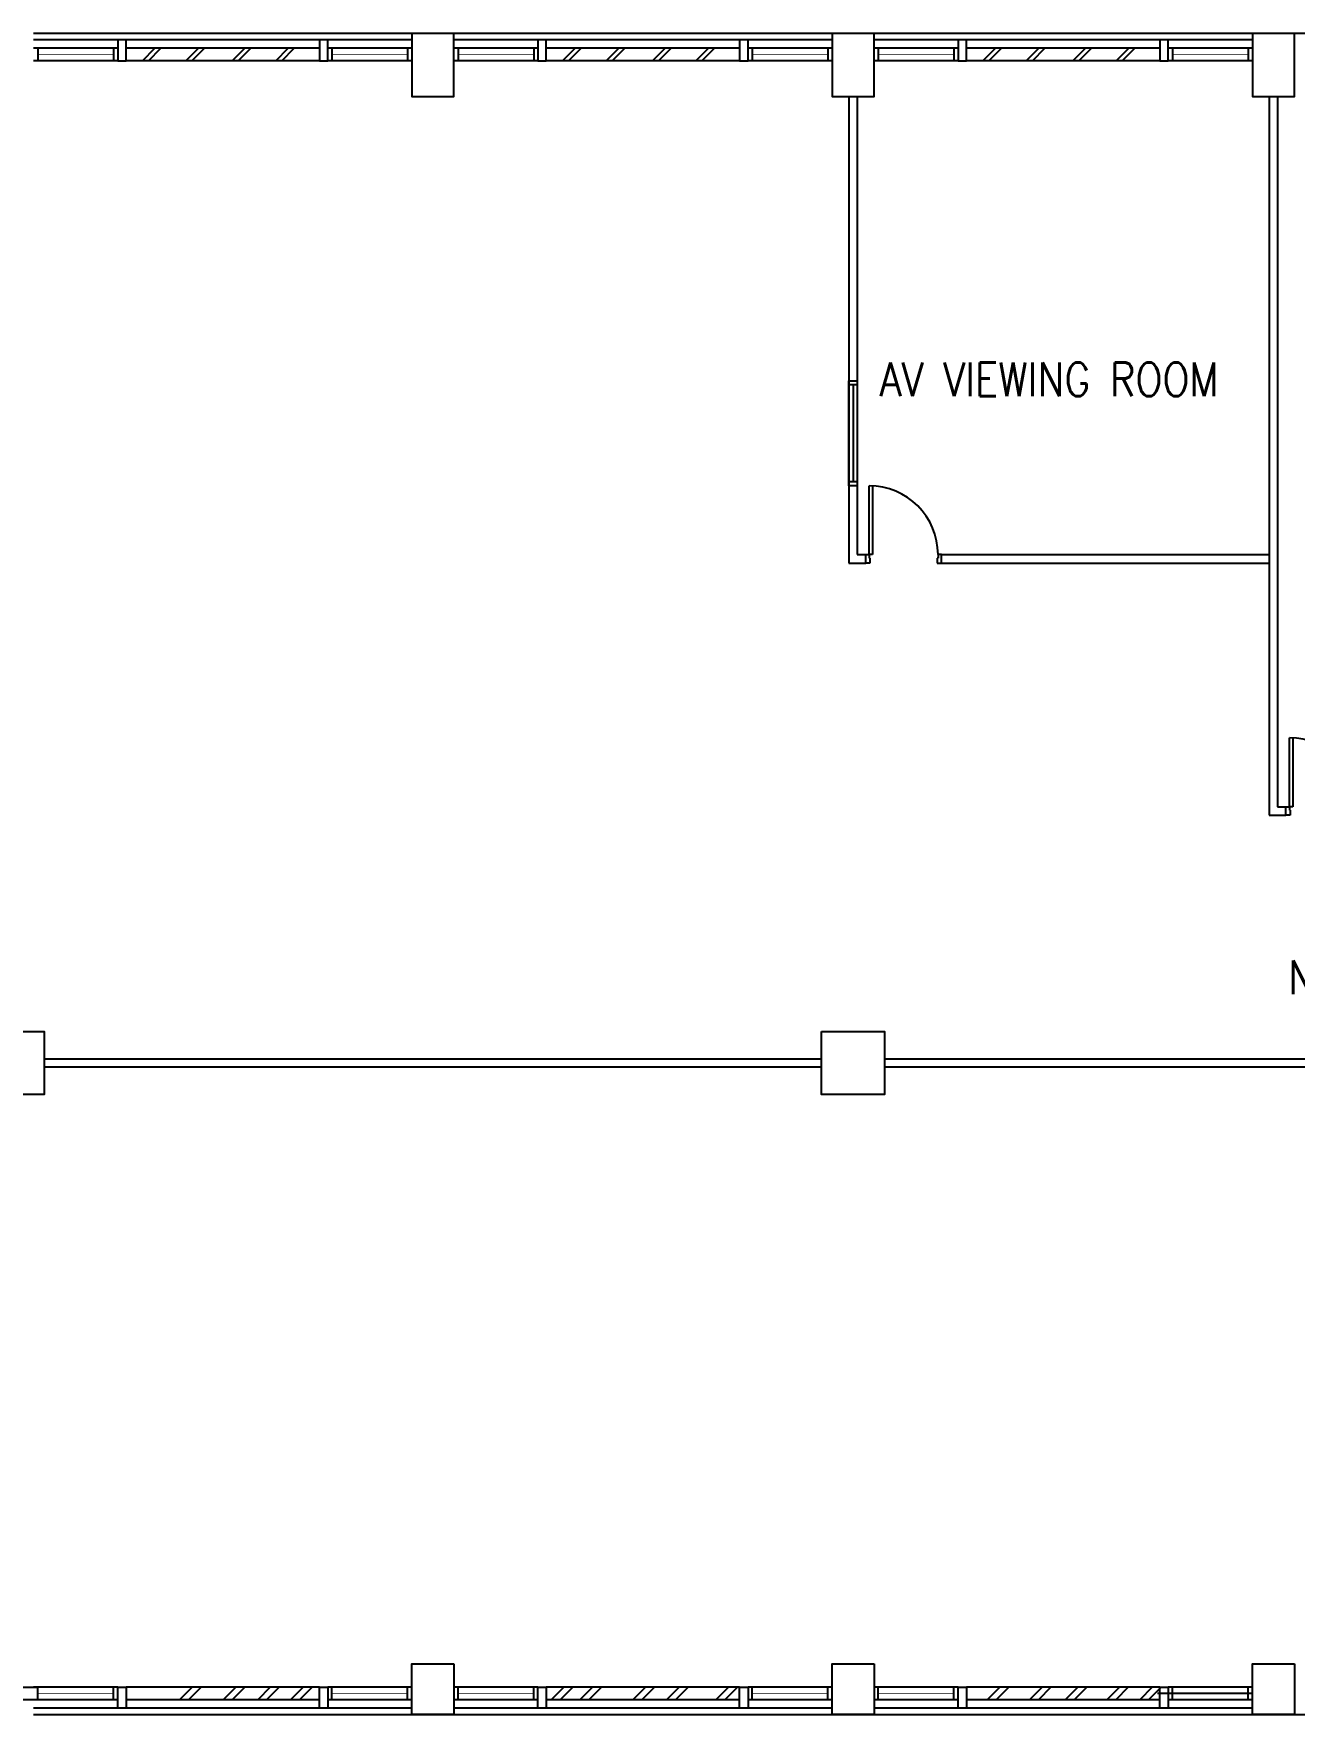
# Model space of a CAD drawing. Header units: feet. Extents: x 1670660 to 1747348, y -842699 to -759674.
# Drawn here: x 1716210 to 1731210, y -784674 to -764674 of the extents above; entities that cross this region are included whole.
import ezdxf

# ---------------------------------------------------------------- set-up
doc = ezdxf.new("R2010")
doc.units = ezdxf.units.FT
doc.header["$LTSCALE"] = 13
doc.header["$MEASUREMENT"] = 0
doc.layers.get('0').update_dxf_attribs({"linetype": 'CONTINUOUS'})
for name, color, linetype in [('COL', 3, 'CONTINUOUS'), ('DR', 7, 'CONTINUOUS'), ('hatch', 7, 'CONTINUOUS'), ('LINE', 7, 'CONTINUOUS'), ('partition', 7, 'CONTINUOUS'), ('T50', 4, 'CONTINUOUS'), ('WALL', 2, 'CONTINUOUS'), ('WIN', 5, 'CONTINUOUS')]:
    doc.layers.add(name, color=color, linetype=linetype)
doc.styles.add('ROMANS', font='romans')

# ---------------------------------------------------------------- blocks, each defined once
blk = doc.blocks.new('d900-1b1')
at = {"layer": 'DR'}
for p, q in [((40, 100), (40, 920)), ((80, 919), (80, 100)), ((0, 0), (0, 100)), ((0, 100), (40, 100)), ((50, 0), (0, 0)), ((80, 100), (40, 100)), ((40, 100), (40, 60)), ((40, 60), (50, 60)), ((50, 60), (50, 0)), ((860, 60), (850, 60)), ((850, 60), (850, 0)), ((850, 0), (900, 0)), ((860, 100), (860, 60)), ((900, 100), (860, 100)), ((900, 0), (900, 100))]:
    blk.add_line(p, q, dxfattribs=at)
blk.add_arc((40, 100), 820, 0, 90, dxfattribs=at)
blk = doc.blocks.new('FD2')
at = {"layer": 'LINE', "linetype": 'Continuous'}
for points in [[(100, 1200), (100, 1250), (0, 1250), (0, 1200)], [(100, 0), (100, 50), (0, 50), (0, 0)]]:
    blk.add_lwpolyline(points, close=True, dxfattribs=at)
at = {"layer": 'LINE', "color": 5, "linetype": 'Continuous'}
for points in [[(0, 1200), (0, 50)], [(100, 50), (100, 1200)]]:
    blk.add_lwpolyline(points, dxfattribs=at)
at = {"layer": 'LINE', "color": 1, "linetype": 'Continuous'}
blk.add_lwpolyline([(50, 50), (50, 1200)], dxfattribs=at)
blk = doc.blocks.new('FG2')
at = {"layer": 'LINE', "linetype": 'Continuous', "xscale": -1, "rotation": 180}
blk.add_blockref('FD2', (0, 0), dxfattribs=at)

msp = doc.modelspace()

# ---------------------------------------------------------------- linework, layer by layer
at = {"color": 0}
for p, q in [((1720710.2, -764749.1), (1716210.2, -764749.1)), ((1725710.2, -764749.1), (1721210.2, -764749.1)), ((1730710.2, -764749.1), (1726210.2, -764749.1)), ((1720710.2, -784599.1), (1716210.2, -784599.1)), ((1725710.2, -784599.1), (1721210.2, -784599.1)), ((1725710.2, -784599.1), (1721210.2, -784599.1)), ((1730710.2, -784599.1), (1726210.2, -784599.1))]:
    msp.add_line(p, q, dxfattribs=at)
at = {"layer": 'COL', "color": 0}
for points in [[(1720710.2, -764674.1), (1720710.2, -765424.1), (1721210.2, -765424.1), (1721210.2, -764674.1)], [(1725710.2, -764674.1), (1725710.2, -765424.1), (1726210.2, -765424.1), (1726210.2, -764674.1)], [(1730710.2, -764674.1), (1730710.2, -765424.1), (1731210.2, -765424.1), (1731210.2, -764674.1)], [(1715585.2, -776549.1), (1716335.2, -776549.1), (1716335.2, -777299.1), (1715585.2, -777299.1)], [(1725585.2, -776549.1), (1726335.2, -776549.1), (1726335.2, -777299.1), (1725585.2, -777299.1)], [(1721210.2, -784074.1), (1721210.2, -784674.1), (1720710.2, -784674.1), (1720710.2, -784074.1)], [(1726210.2, -784074.1), (1726210.2, -784674.1), (1725710.2, -784674.1), (1725710.2, -784074.1)], [(1731210.2, -784074.1), (1731210.2, -784674.1), (1730710.2, -784674.1), (1730710.2, -784074.1)]]:
    msp.add_lwpolyline(points, close=True, dxfattribs=at)
at = {"layer": 'hatch', "color": 0}
for p, q in [((1717504, -764999.1), (1717654, -764849.1)), ((1717575.6, -764999.1), (1717725.6, -764849.1)), ((1718021, -764999.1), (1718171, -764849.1)), ((1718092.6, -764999.1), (1718242.6, -764849.1)), ((1718573.3, -764999.1), (1718723.3, -764849.1)), ((1718644.9, -764999.1), (1718794.9, -764849.1)), ((1719090.3, -764999.1), (1719240.3, -764849.1)), ((1719161.9, -764999.1), (1719311.9, -764849.1)), ((1722504, -764999.1), (1722654, -764849.1)), ((1722575.6, -764999.1), (1722725.6, -764849.1)), ((1723021, -764999.1), (1723171, -764849.1)), ((1723092.6, -764999.1), (1723242.6, -764849.1)), ((1723573.3, -764999.1), (1723723.3, -764849.1)), ((1723644.9, -764999.1), (1723794.9, -764849.1)), ((1724090.3, -764999.1), (1724240.3, -764849.1)), ((1724161.9, -764999.1), (1724311.9, -764849.1)), ((1727504, -764999.1), (1727654, -764849.1)), ((1727575.6, -764999.1), (1727725.6, -764849.1)), ((1728021, -764999.1), (1728171, -764849.1)), ((1728092.6, -764999.1), (1728242.6, -764849.1)), ((1728573.3, -764999.1), (1728723.3, -764849.1)), ((1728644.9, -764999.1), (1728794.9, -764849.1)), ((1729090.3, -764999.1), (1729240.3, -764849.1)), ((1729161.9, -764999.1), (1729311.9, -764849.1)), ((1718097.4, -784349.1), (1717947.4, -784499.1)), ((1718203.4, -784349.1), (1718053.4, -784499.1)), ((1718617.1, -784349.1), (1718467.1, -784499.1)), ((1718723.2, -784349.1), (1718573.2, -784499.1)), ((1719026, -784349.1), (1718876, -784499.1)), ((1719132.1, -784349.1), (1718982.1, -784499.1)), ((1719418, -784349.1), (1719268, -784499.1)), ((1719524, -784349.1), (1719374, -784499.1)), ((1722518, -784349.1), (1722368, -784499.1)), ((1722624.1, -784349.1), (1722474.1, -784499.1)), ((1722858.8, -784349.1), (1722708.8, -784499.1)), ((1722964.9, -784349.1), (1722814.9, -784499.1)), ((1723489.3, -784349.1), (1723339.3, -784499.1)), ((1723595.3, -784349.1), (1723445.3, -784499.1)), ((1723889.7, -784349.1), (1723739.7, -784499.1)), ((1723995.8, -784349.1), (1723845.8, -784499.1)), ((1724477.6, -784349.1), (1724327.6, -784499.1)), ((1724583.6, -784349.1), (1724433.6, -784499.1)), ((1727705.1, -784349.1), (1727555.1, -784499.1)), ((1727811.2, -784349.1), (1727661.2, -784499.1)), ((1728207.8, -784349.1), (1728057.8, -784499.1)), ((1728313.9, -784349.1), (1728163.9, -784499.1)), ((1728633.8, -784349.1), (1728483.8, -784499.1)), ((1728739.8, -784349.1), (1728589.8, -784499.1)), ((1729127.9, -784349.1), (1728977.9, -784499.1)), ((1729234, -784349.1), (1729084, -784499.1)), ((1729519.8, -784349.1), (1729369.8, -784499.1)), ((1729625.9, -784349.1), (1729475.9, -784499.1))]:
    msp.add_line(p, q, dxfattribs=at)
at = {"layer": 'LINE', "color": 0}
for p, q in [((1741710.2, -764674.1), (1716210.2, -764674.1)), ((1716210.2, -784674.1), (1745710.2, -784674.1))]:
    msp.add_line(p, q, dxfattribs=at)
msp.add_lwpolyline([(1730710.2, -784424.1), (1729580.1, -784424.1)], dxfattribs=at)
at = {"layer": 'partition', "color": 0}
for p, q in [((1725910.2, -765424.1), (1725910.2, -770974.1)), ((1726010.2, -765424.1), (1726010.2, -770874.1)), ((1730910.2, -765424.1), (1730910.2, -773974.1)), ((1731010.2, -765424.1), (1731010.2, -773874.1)), ((1725910.2, -770974.1), (1726110.2, -770974.1)), ((1726010.2, -770874.1), (1726110.2, -770874.1)), ((1727010.2, -770874.1), (1730910.2, -770874.1)), ((1727010.2, -770974.1), (1730910.2, -770974.1)), ((1730910.2, -773974.1), (1731110.2, -773974.1)), ((1731010.2, -773874.1), (1731110.2, -773874.1))]:
    msp.add_line(p, q, dxfattribs=at)
at = {"layer": 'WALL', "color": 7, "linetype": 'Continuous'}
for p, q in [((1716335.2, -776874.1), (1725585.2, -776874.1)), ((1725585.2, -776974.1), (1716335.2, -776974.1)), ((1726335.2, -776874.1), (1733410.2, -776874.1)), ((1733410.2, -776974.1), (1726335.2, -776974.1))]:
    msp.add_line(p, q, dxfattribs=at)
at = {"layer": 'WALL', "color": 0}
for p, q in [((1710099, -784349.1), (1716260.2, -784349.1)), ((1716210.2, -784499.1), (1710069, -784499.1))]:
    msp.add_line(p, q, dxfattribs=at)
for points in [[(1717210.2, -764749.1), (1717210.2, -764999.1), (1717310.2, -764999.1), (1717310.2, -764749.1)], [(1719610.2, -764749.1), (1719610.2, -764999.1), (1719710.2, -764999.1), (1719710.2, -764749.1)], [(1722210.2, -764749.1), (1722210.2, -764999.1), (1722310.2, -764999.1), (1722310.2, -764749.1)], [(1724610.2, -764749.1), (1724610.2, -764999.1), (1724710.2, -764999.1), (1724710.2, -764749.1)], [(1727210.2, -764749.1), (1727210.2, -764999.1), (1727310.2, -764999.1), (1727310.2, -764749.1)], [(1729610.2, -764749.1), (1729610.2, -764999.1), (1729710.2, -764999.1), (1729710.2, -764749.1)], [(1717210.2, -784599.1), (1717210.2, -784349.1), (1717310.2, -784349.1), (1717310.2, -784599.1)], [(1719610.2, -784599.1), (1719610.2, -784349.1), (1719710.2, -784349.1), (1719710.2, -784599.1)], [(1722210.2, -784599.1), (1722210.2, -784349.1), (1722310.2, -784349.1), (1722310.2, -784599.1)], [(1724610.2, -784599.1), (1724610.2, -784349.1), (1724710.2, -784349.1), (1724710.2, -784599.1)], [(1724610.2, -784599.1), (1724610.2, -784349.1), (1724710.2, -784349.1), (1724710.2, -784599.1)], [(1727210.2, -784599.1), (1727210.2, -784349.1), (1727310.2, -784349.1), (1727310.2, -784599.1)], [(1727210.2, -784599.1), (1727210.2, -784349.1), (1727310.2, -784349.1), (1727310.2, -784599.1)], [(1729610.2, -784599.1), (1729610.2, -784349.1), (1729710.2, -784349.1), (1729710.2, -784599.1)]]:
    msp.add_lwpolyline(points, close=True, dxfattribs=at)
at = {"layer": 'WIN', "color": 0}
for p, q in [((1717210.2, -764849.1), (1716210.2, -764849.1)), ((1717210.2, -764999.1), (1716210.2, -764999.1)), ((1716260.2, -764849.1), (1716260.2, -764999.1)), ((1717160.2, -764849.1), (1717160.2, -764999.1)), ((1719610.2, -764849.1), (1717310.2, -764849.1)), ((1719610.2, -764999.1), (1717310.2, -764999.1)), ((1720710.2, -764849.1), (1719710.2, -764849.1)), ((1720710.2, -764999.1), (1719710.2, -764999.1)), ((1719760.2, -764849.1), (1719760.2, -764999.1)), ((1720660.2, -764849.1), (1720660.2, -764999.1)), ((1722210.2, -764849.1), (1721210.2, -764849.1)), ((1722210.2, -764999.1), (1721210.2, -764999.1)), ((1721260.2, -764849.1), (1721260.2, -764999.1)), ((1722160.2, -764849.1), (1722160.2, -764999.1)), ((1724610.2, -764849.1), (1722310.2, -764849.1)), ((1724610.2, -764999.1), (1722310.2, -764999.1)), ((1725710.2, -764849.1), (1724710.2, -764849.1)), ((1725710.2, -764999.1), (1724710.2, -764999.1)), ((1724760.2, -764849.1), (1724760.2, -764999.1)), ((1725660.2, -764849.1), (1725660.2, -764999.1)), ((1727210.2, -764849.1), (1726210.2, -764849.1)), ((1727210.2, -764999.1), (1726210.2, -764999.1)), ((1726260.2, -764849.1), (1726260.2, -764999.1)), ((1727160.2, -764849.1), (1727160.2, -764999.1)), ((1729610.2, -764849.1), (1727310.2, -764849.1)), ((1729610.2, -764999.1), (1727310.2, -764999.1)), ((1730710.2, -764849.1), (1729710.2, -764849.1)), ((1730710.2, -764999.1), (1729710.2, -764999.1)), ((1729760.2, -764849.1), (1729760.2, -764999.1)), ((1730660.2, -764849.1), (1730660.2, -764999.1)), ((1717210.2, -784349.1), (1716210.2, -784349.1)), ((1716260.2, -784499.1), (1716260.2, -784349.1)), ((1717160.2, -784499.1), (1717160.2, -784349.1)), ((1719610.2, -784349.1), (1717310.2, -784349.1)), ((1720710.2, -784349.1), (1719710.2, -784349.1)), ((1719760.2, -784499.1), (1719760.2, -784349.1)), ((1720660.2, -784499.1), (1720660.2, -784349.1)), ((1722210.2, -784349.1), (1721210.2, -784349.1)), ((1721260.2, -784499.1), (1721260.2, -784349.1)), ((1722160.2, -784499.1), (1722160.2, -784349.1)), ((1724610.2, -784349.1), (1722310.2, -784349.1)), ((1724610.2, -784349.1), (1722310.2, -784349.1)), ((1725710.2, -784349.1), (1724710.2, -784349.1)), ((1725710.2, -784349.1), (1724710.2, -784349.1)), ((1724760.2, -784499.1), (1724760.2, -784349.1)), ((1724760.2, -784499.1), (1724760.2, -784349.1)), ((1725660.2, -784499.1), (1725660.2, -784349.1)), ((1725660.2, -784499.1), (1725660.2, -784349.1)), ((1727210.2, -784349.1), (1726210.2, -784349.1)), ((1727210.2, -784349.1), (1726210.2, -784349.1)), ((1726260.2, -784499.1), (1726260.2, -784349.1)), ((1726260.2, -784499.1), (1726260.2, -784349.1)), ((1727160.2, -784499.1), (1727160.2, -784349.1)), ((1727160.2, -784499.1), (1727160.2, -784349.1)), ((1729610.2, -784349.1), (1727310.2, -784349.1)), ((1730710.2, -784349.1), (1729710.2, -784349.1)), ((1729760.2, -784499.1), (1729760.2, -784349.1)), ((1730660.2, -784499.1), (1730660.2, -784349.1)), ((1717210.2, -784499.1), (1716210.2, -784499.1)), ((1719610.2, -784499.1), (1717310.2, -784499.1)), ((1720710.2, -784499.1), (1719710.2, -784499.1)), ((1722210.2, -784499.1), (1721210.2, -784499.1)), ((1724610.2, -784499.1), (1722310.2, -784499.1)), ((1724610.2, -784499.1), (1722310.2, -784499.1)), ((1725710.2, -784499.1), (1724710.2, -784499.1)), ((1725710.2, -784499.1), (1724710.2, -784499.1)), ((1727210.2, -784499.1), (1726210.2, -784499.1)), ((1727210.2, -784499.1), (1726210.2, -784499.1)), ((1729610.2, -784499.1), (1727310.2, -784499.1)), ((1730710.2, -784499.1), (1729710.2, -784499.1))]:
    msp.add_line(p, q, dxfattribs=at)
at = {"layer": 'WIN', "color": 0, "const_width": 10, "flags": 128}
for points in [[(1717160.2, -764924.1), (1716260.2, -764924.1)], [(1719760.2, -764924.1), (1720660.2, -764924.1)], [(1722160.2, -764924.1), (1721260.2, -764924.1)], [(1724760.2, -764924.1), (1725660.2, -764924.1)], [(1727160.2, -764924.1), (1726260.2, -764924.1)], [(1729760.2, -764924.1), (1730660.2, -764924.1)], [(1717160.2, -784424.1), (1716260.2, -784424.1)], [(1719760.2, -784424.1), (1720660.2, -784424.1)], [(1722160.2, -784424.1), (1721260.2, -784424.1)], [(1724760.2, -784424.1), (1725660.2, -784424.1)], [(1724760.2, -784424.1), (1725660.2, -784424.1)], [(1727160.2, -784424.1), (1726260.2, -784424.1)], [(1727160.2, -784424.1), (1726260.2, -784424.1)], [(1729760.2, -784424.1), (1730660.2, -784424.1)]]:
    msp.add_lwpolyline(points, dxfattribs=at)

# ---------------------------------------------------------------- block references
at = {"layer": 'DR', "color": 0, "rotation": 359.9999999733196}
for p in [(1726110.2, -770974.1), (1731110.2, -773974.1)]:
    msp.add_blockref('d900-1b1', p, dxfattribs=at)
at = {"layer": 'LINE', "color": 0, "rotation": 1.334021322268115e-08}
msp.add_blockref('FG2', (1725910.2, -768804.1), dxfattribs=at)

# ---------------------------------------------------------------- texts
at = {"layer": 'T50', "color": 0, "style": 'ROMANS', "width": 0.85}
for s, p in [('AV VIEWING ROOM', (1726274.4, -768988)), ('NEW WALL WITH PARTIAL GLASS PANEL', (1731136.2, -776103))]:
    msp.add_text(s, height=400, dxfattribs=at).set_placement(p)

doc.saveas('drawing.dxf')
